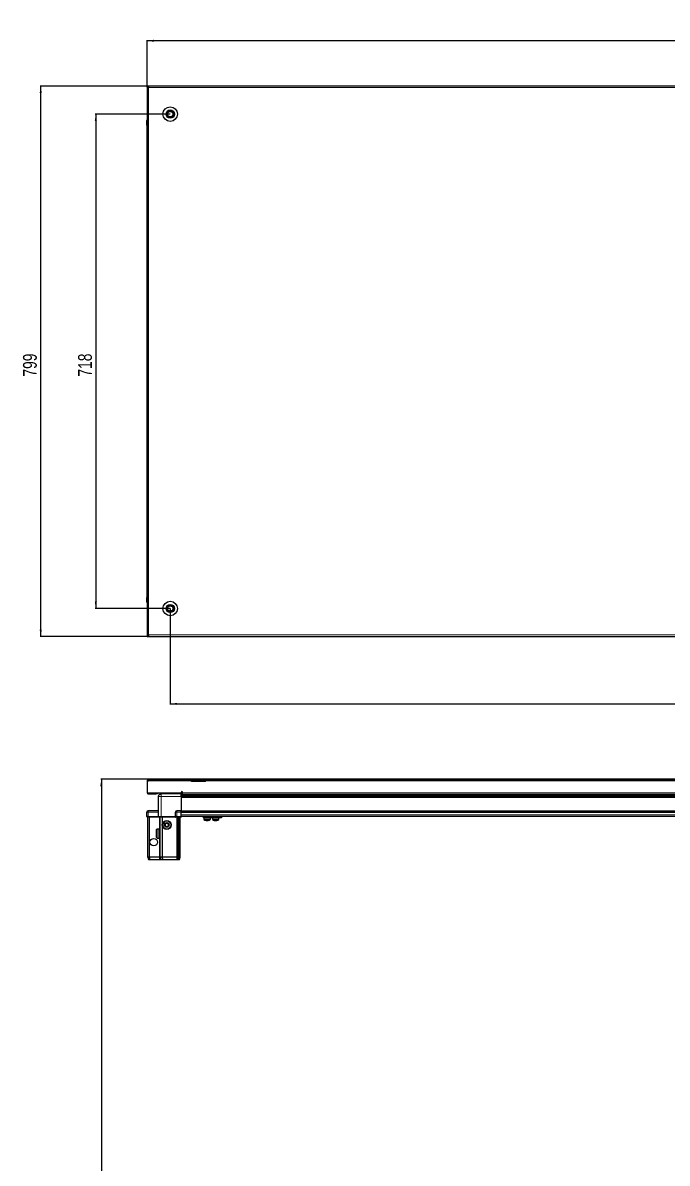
# Model space of a CAD drawing. Header units: millimetres. Extents: x 1132 to 7245, y -1373 to 2020.
# Drawn here: x 1132 to 2068, y 283 to 1939 of the extents above; entities that cross this region are included whole.
import ezdxf

# ---------------------------------------------------------------- set-up
doc = ezdxf.new("R2010")
doc.units = ezdxf.units.MM
doc.layers.add('FORMAT', color=7, linetype='Continuous')
doc.styles.add('SLDTEXTSTYLE0', font='TXT', dxfattribs={"width": 0.75})
doc.dimstyles.new('SLDDIMSTYLE0', dxfattribs={"dimtxt": 20, "dimasz": 10, "dimexe": 0, "dimexo": 0.0625, "dimgap": 5, "dimtad": 2, "dimdec": 1, "dimrnd": 1e-09, "dimzin": 12, "dimdsep": 46, "dimtxsty": 'SLDTEXTSTYLE0', "dimsah": 1, "dimcen": 0.09, "dimadec": 0, "dimazin": 3, "dimtfac": 1, "dimtofl": 0, "dimtmove": 0, "dimatfit": 3, "dimfxl": 0, "dimfrac": 2, "dimtolj": 1, "dimtzin": 12, "dimarcsym": 0})

# ---------------------------------------------------------------- blocks, each defined once
blk = doc.blocks.new('_D')
at = {"layer": 'FORMAT'}
for p, q in [((1313, 1846.6), (1157.5, 1846.6)), ((1158.5, 1047.6), (1158.5, 1846.6)), ((1313, 1047.6), (1157.5, 1047.6))]:
    blk.add_line(p, q, dxfattribs=at)
for points in [[(1158.5, 1846.6), (1156.9, 1836.6), (1160, 1836.6)], [(1158.5, 1047.6), (1160, 1057.6), (1156.9, 1057.6)]]:
    blk.add_solid(points, dxfattribs=at)
at = {"layer": 'FORMAT', "insert": (1132.7, 1424.9), "char_height": 20, "attachment_point": 1, "rotation": 90, "style": 'SLDTEXTSTYLE0'}
blk.add_mtext('799', dxfattribs=at)
blk = doc.blocks.new('_D_1')
at = {"layer": 'FORMAT'}
for p, q in [((1313, 1846.6), (1313, 1913.6)), ((2912, 1912.6), (1313, 1912.6)), ((2912, 1846.6), (2912, 1913.6))]:
    blk.add_line(p, q, dxfattribs=at)
for points in [[(1313, 1912.6), (1323, 1911.1), (1323, 1914.1)], [(2912, 1912.6), (2902, 1914.1), (2902, 1911.1)]]:
    blk.add_solid(points, dxfattribs=at)
at = {"layer": 'FORMAT', "insert": (2082.9, 1938.4), "char_height": 20, "attachment_point": 1, "style": 'SLDTEXTSTYLE0'}
blk.add_mtext('1599', dxfattribs=at)
blk = doc.blocks.new('_D_2')
at = {"layer": 'FORMAT'}
for p, q in [((1346.5, 1088.1), (1346.5, 948.6)), ((2878.5, 1088.1), (2878.5, 948.6)), ((1346.5, 949.6), (2878.5, 949.6))]:
    blk.add_line(p, q, dxfattribs=at)
for points in [[(1346.5, 949.6), (1356.5, 948.1), (1356.5, 951.1)], [(2878.5, 949.6), (2868.5, 951.1), (2868.5, 948.1)]]:
    blk.add_solid(points, dxfattribs=at)
at = {"layer": 'FORMAT', "insert": (2082.9, 975.4), "char_height": 20, "attachment_point": 1, "style": 'SLDTEXTSTYLE0'}
blk.add_mtext('1532', dxfattribs=at)
blk = doc.blocks.new('_D_4')
at = {"layer": 'FORMAT'}
for p, q in [((1346.5, 1806.1), (1237.5, 1806.1)), ((1238.5, 1806.1), (1238.5, 1088.1)), ((1346.5, 1088.1), (1237.5, 1088.1))]:
    blk.add_line(p, q, dxfattribs=at)
for points in [[(1238.5, 1806.1), (1236.9, 1796.1), (1240, 1796.1)], [(1238.5, 1088.1), (1240, 1098.1), (1236.9, 1098.1)]]:
    blk.add_solid(points, dxfattribs=at)
at = {"layer": 'FORMAT', "insert": (1212.7, 1424.9), "char_height": 20, "attachment_point": 1, "rotation": 90, "style": 'SLDTEXTSTYLE0'}
blk.add_mtext('718', dxfattribs=at)
blk = doc.blocks.new('_D_9')
at = {"layer": 'FORMAT'}
for p, q in [((2106.7, 840.1), (1245.5, 840.1)), ((1246.5, 840.1), (1246.5, -1366.9)), ((1315.1, -1366.9), (1245.5, -1366.9))]:
    blk.add_line(p, q, dxfattribs=at)
for points in [[(1246.5, 840.1), (1244.9, 830.1), (1248, 830.1)], [(1246.5, -1366.9), (1248, -1356.9), (1244.9, -1356.9)]]:
    blk.add_solid(points, dxfattribs=at)
at = {"layer": 'FORMAT', "insert": (1220.7, -293), "char_height": 20, "attachment_point": 1, "rotation": 90, "style": 'SLDTEXTSTYLE0'}
blk.add_mtext('2207', dxfattribs=at)

msp = doc.modelspace()

# ---------------------------------------------------------------- linework, layer by layer
at = {"color": 7, "linetype": 'Continuous', "lineweight": 25}
for p, q in [((1312.99, 1845.1), (1312.99, 1846.6)), ((1315.09, 1846.6), (1312.99, 1846.6)), ((1312.99, 1845.1), (1315.09, 1845.1)), ((1312.99, 1845.1), (1312.99, 1844.5)), ((1312.99, 1844.5), (1312.99, 1049.7)), ((1312.99, 1844.5), (1315.09, 1844.5)), ((1315.09, 1846.6), (1315.09, 1844.5)), ((2909.89, 1846.6), (1315.09, 1846.6)), ((1312.49, 1796.6), (1312.49, 1790.1)), ((1312.49, 1790.1), (1312.49, 1796.6)), ((1312.49, 1790.1), (1312.49, 1790.1)), ((1312.99, 1790.1), (1312.49, 1790.1)), ((1312.64, 1790.1), (1312.64, 1104.1)), ((1312.49, 1097.6), (1312.49, 1104.1)), ((1312.49, 1104.1), (1312.49, 1104.1)), ((1312.49, 1104.1), (1312.49, 1104.1)), ((1312.49, 1104.1), (1312.49, 1097.6)), ((1312.99, 1104.1), (1312.49, 1104.1)), ((1312.99, 1096.28), (1312.99, 1096.28)), ((1315.09, 1049.7), (1312.99, 1049.7)), ((1312.99, 1049.7), (1312.99, 1049.1)), ((1312.99, 1049.1), (1312.99, 1047.6)), ((1315.09, 1049.1), (1312.99, 1049.1)), ((1312.99, 1047.6), (1315.09, 1047.6)), ((1315.09, 1049.7), (1315.09, 1047.6)), ((1315.09, 1047.6), (2909.89, 1047.6)), ((1313.99, 837.7), (1312.99, 837.7)), ((1312.99, 837.7), (1312.99, 836.8)), ((1312.99, 836.8), (1312.99, 820.3)), ((1313.99, 836.8), (1312.99, 836.8)), ((1313.99, 837.7), (1313.99, 836.8)), ((1314.59, 839.8), (1377.49, 839.8)), ((1377.49, 837.7), (1377.49, 839.8)), ((1377.49, 839.8), (1387.49, 839.8)), ((1387.49, 838.3), (1377.49, 838.3)), ((1377.49, 836.8), (1377.49, 837.7)), ((1397.49, 836.8), (1377.49, 836.8)), ((1387.49, 839.8), (1397.49, 839.8)), ((1397.49, 838.3), (1387.49, 838.3)), ((1397.49, 839.8), (1397.49, 837.7)), ((1397.49, 839.8), (2827.49, 839.8)), ((1397.49, 836.8), (1397.49, 837.7)), ((1312.99, 820.3), (1362.49, 820.3)), ((1315.09, 818.8), (1325.99, 818.8)), ((1327.99, 818.8), (1325.99, 818.8)), ((1327.99, 820.3), (1327.99, 818.8)), ((1329.49, 786.3), (1329.49, 815.3)), ((1333.24, 820.3), (1333.24, 818.8)), ((1362.49, 818.8), (1333.49, 818.8)), ((1359.74, 818.8), (1359.74, 820.3)), ((1362.49, 820.3), (1362.49, 821.15)), ((1362.49, 820.3), (1362.49, 818.8)), ((1362.49, 818.15), (1386.37, 818.15)), ((2862.49, 816.36), (1362.49, 816.36)), ((2862.49, 816.32), (1362.49, 816.32)), ((1362.49, 815.3), (1362.49, 794.3)), ((1364.49, 821.15), (1364.49, 820.4)), ((1364.49, 818.3), (1364.49, 820.4)), ((1364.49, 818.3), (2099.99, 818.3)), ((1380.99, 818.3), (1380.99, 818.15)), ((1381.15, 818.3), (1381.15, 818.15)), ((1381.36, 818.3), (1381.36, 818.15)), ((1381.91, 818.3), (1381.91, 818.15)), ((1382.32, 818.3), (1382.32, 818.15)), ((1383.21, 818.3), (1383.21, 818.15)), ((1383.79, 818.3), (1383.79, 818.15)), ((1384.93, 818.3), (1384.93, 818.15)), ((1385.63, 818.3), (1385.63, 818.15)), ((1386.37, 818.15), (1386.91, 818.15)), ((1386.91, 818.3), (1386.91, 818.15)), ((1386.91, 818.15), (1387.64, 818.15)), ((1386.91, 818.15), (1386.91, 818.15)), ((1387.09, 818.3), (1387.09, 818.15)), ((1387.59, 818.3), (1387.59, 818.15)), ((1387.64, 818.3), (1387.64, 818.15)), ((1387.64, 818.15), (1388.61, 818.15)), ((1387.64, 818.15), (1387.64, 818.15)), ((1388.61, 818.15), (2836.37, 818.15)), ((1388.93, 818.3), (1388.93, 818.15)), ((1388.95, 818.3), (1388.95, 818.15)), ((1389.64, 818.3), (1389.64, 818.15)), ((1390.82, 818.3), (1390.82, 818.15)), ((1391.43, 818.3), (1391.43, 818.15)), ((1392.38, 818.3), (1392.38, 818.15)), ((1392.84, 818.3), (1392.84, 818.15)), ((1393.47, 818.3), (1393.47, 818.15)), ((1393.72, 818.3), (1393.72, 818.15)), ((1393.96, 818.3), (1393.96, 818.15)), ((1393.99, 818.3), (1393.99, 818.15)), ((1312.49, 786.3), (1312.49, 792.3)), ((1312.49, 786.3), (1312.49, 785.97)), ((1312.49, 786.3), (1312.49, 786.3)), ((1312.49, 786.3), (1312.49, 785.97)), ((1314.49, 786.3), (1312.49, 786.3)), ((1312.49, 785.97), (1312.99, 785.1)), ((1312.49, 785.97), (1312.99, 785.1)), ((1312.99, 785.1), (1314.49, 785.1)), ((1313.99, 726.8), (1313.99, 785.1)), ((1329.49, 794.3), (1314.49, 794.3)), ((1314.49, 786.3), (1329.29, 786.3)), ((1329.29, 785.1), (1314.49, 785.1)), ((1316.49, 726.8), (1316.49, 785.1)), ((1329.29, 786.3), (1329.49, 786.3)), ((1329.49, 785.1), (1329.29, 785.1)), ((1329.49, 786.3), (1329.49, 785.1)), ((1329.49, 786.3), (1333.49, 786.3)), ((1333.49, 785.1), (1329.49, 785.1)), ((1331.99, 726.8), (1331.99, 785.1)), ((1333.49, 786.3), (1353.79, 786.3)), ((1353.79, 785.1), (1333.49, 785.1)), ((1335.49, 776.3), (1335.49, 785.1)), ((1353.79, 786.3), (1353.99, 786.3)), ((1353.99, 785.1), (1353.79, 785.1)), ((1353.99, 786.3), (1353.99, 792.3)), ((1353.99, 786.3), (1353.99, 785.1)), ((1355.99, 786.3), (1353.99, 786.3)), ((1353.99, 786.3), (1355.99, 786.3)), ((1353.99, 785.1), (1354.67, 785.1)), ((1362.49, 785.1), (1354.67, 785.1)), ((1362.49, 794.3), (1355.99, 794.3)), ((1355.99, 786.3), (1362.49, 786.3)), ((1355.99, 785.97), (1362.49, 785.97)), ((1356.99, 726.8), (1356.99, 785.1)), ((1357.99, 726.8), (1357.99, 785.1)), ((1359.49, 726.8), (1359.49, 785.1)), ((1360.99, 726.8), (1360.99, 785.1)), ((1362.49, 792.3), (1362.49, 794.3)), ((1362.49, 793.65), (2102.49, 793.65)), ((1362.49, 786.3), (1362.49, 792.3)), ((1362.49, 786.45), (2102.49, 786.45)), ((1362.49, 786.3), (1362.49, 785.97)), ((1362.49, 785.97), (1362.49, 785.1)), ((1394.94, 783.95), (1394.94, 786.45)), ((1397.94, 783.95), (1394.94, 783.95)), ((1395.29, 783.95), (1395.29, 782.05)), ((1397.94, 786.45), (1397.94, 783.95)), ((1418.14, 783.95), (1397.94, 783.95)), ((1404.79, 782.05), (1404.79, 783.95)), ((1407.74, 783.95), (1407.74, 782.05)), ((1407.79, 783.95), (1407.79, 782.05)), ((1417.29, 782.05), (1417.29, 783.95)), ((1418.14, 783.95), (1418.14, 786.45)), ((1421.14, 783.95), (1418.14, 783.95)), ((1421.14, 786.45), (1421.14, 783.95)), ((1326.79, 755.6), (1326.79, 767)), ((1330.49, 767.8), (1327.59, 767.8)), ((1329.99, 767.71), (1330.49, 767.71)), ((1329.99, 767.71), (1329.99, 767.54)), ((1329.99, 767.54), (1330.49, 767.54)), ((1329.99, 767.06), (1330.49, 767.06)), ((1329.99, 767.06), (1329.99, 766.67)), ((1329.99, 766.67), (1330.49, 766.67)), ((1329.99, 765.84), (1330.49, 765.84)), ((1329.99, 765.84), (1329.99, 765.28)), ((1329.99, 765.28), (1330.49, 765.28)), ((1329.99, 764.18), (1330.49, 764.18)), ((1329.99, 764.18), (1329.99, 763.5)), ((1329.99, 763.5), (1330.49, 763.5)), ((1329.99, 762.24), (1330.49, 762.24)), ((1329.99, 762.24), (1329.99, 761.5)), ((1329.99, 761.93), (1330.49, 761.93)), ((1330.49, 767.71), (1330.49, 767.8)), ((1330.49, 767.54), (1330.49, 767.71)), ((1330.49, 767.06), (1330.49, 767.54)), ((1330.49, 766.67), (1330.49, 767.06)), ((1330.49, 765.84), (1330.49, 766.67)), ((1330.49, 765.28), (1330.49, 765.84)), ((1330.59, 765.7), (1330.49, 765.7)), ((1330.49, 764.18), (1330.49, 765.28)), ((1330.49, 763.5), (1330.49, 764.18)), ((1330.49, 762.24), (1330.49, 763.5)), ((1330.49, 761.93), (1330.49, 762.24)), ((1330.59, 764.19), (1330.59, 765.7)), ((1330.59, 756.9), (1330.59, 764.19)), ((1331.47, 764.61), (1330.99, 765.3)), ((1330.99, 757.3), (1330.99, 765.3)), ((1331.96, 765.3), (1331.47, 764.61)), ((1331.47, 757.99), (1331.47, 764.61)), ((1331.99, 765.3), (1331.96, 765.3)), ((1331.96, 757.3), (1331.96, 765.3)), ((1335.49, 726.8), (1335.49, 771.3)), ((1327.59, 754.8), (1330.49, 754.8)), ((1329.99, 761.5), (1330.49, 761.5)), ((1329.99, 760.2), (1330.49, 760.2)), ((1329.99, 760.2), (1329.99, 759.48)), ((1329.99, 760.07), (1330.49, 760.07)), ((1329.99, 759.48), (1330.49, 759.48)), ((1329.99, 758.28), (1330.49, 758.28)), ((1329.99, 758.28), (1329.99, 757.64)), ((1329.99, 757.64), (1330.49, 757.64)), ((1329.99, 756.65), (1330.49, 756.65)), ((1329.99, 756.65), (1329.99, 756.16)), ((1329.99, 756.16), (1330.49, 756.16)), ((1329.99, 755.47), (1330.49, 755.47)), ((1329.99, 755.47), (1329.99, 755.18)), ((1329.99, 755.18), (1330.49, 755.18)), ((1329.99, 754.87), (1330.49, 754.87)), ((1329.99, 754.87), (1329.99, 754.8)), ((1329.99, 754.8), (1330.49, 754.8)), ((1330.49, 760.2), (1330.49, 761.5)), ((1330.49, 759.48), (1330.49, 760.07)), ((1330.49, 758.28), (1330.49, 759.48)), ((1330.49, 757.64), (1330.49, 758.28)), ((1330.49, 756.65), (1330.49, 757.64)), ((1330.49, 756.9), (1330.59, 756.9)), ((1330.49, 756.16), (1330.49, 756.65)), ((1330.49, 755.47), (1330.49, 756.16)), ((1330.49, 755.18), (1330.49, 755.47)), ((1330.49, 754.87), (1330.49, 755.18)), ((1330.49, 754.8), (1330.49, 754.87)), ((1330.49, 754.8), (1330.49, 754.8)), ((1330.99, 757.3), (1331.47, 757.99)), ((1331.47, 757.99), (1331.96, 757.3)), ((1331.96, 757.3), (1331.99, 757.3)), ((1316.49, 726.8), (1313.99, 726.8)), ((1313.99, 726.8), (1314.79, 723.8)), ((1314.79, 723.8), (1316.64, 723.8)), ((1330.99, 726.8), (1316.49, 726.8)), ((1316.49, 726.8), (1316.64, 723.8)), ((1316.64, 723.8), (1330.99, 723.8)), ((1331.99, 726.8), (1330.99, 726.8)), ((1330.99, 723.8), (1332.79, 723.8)), ((1335.49, 726.8), (1331.99, 726.8)), ((1331.99, 726.8), (1332.79, 723.8)), ((1332.79, 723.8), (1335.82, 723.8)), ((1355.99, 726.8), (1335.49, 726.8)), ((1335.82, 723.8), (1335.49, 726.8)), ((1335.82, 723.8), (1355.99, 723.8)), ((1356.99, 726.8), (1355.99, 726.8)), ((1355.99, 723.8), (1357.79, 723.8)), ((1357.99, 726.8), (1356.99, 726.8)), ((1357.79, 723.8), (1356.99, 726.8)), ((1357.79, 723.8), (1358.53, 723.8)), ((1359.49, 726.8), (1357.99, 726.8)), ((1358.53, 723.8), (1357.99, 726.8)), ((1358.53, 723.8), (1359.03, 723.8)), ((1359.03, 723.8), (1359.49, 726.8)), ((1359.03, 723.8), (1360.18, 723.8)), ((1360.99, 726.8), (1359.49, 726.8)), ((1360.18, 723.8), (1360.99, 726.8))]:
    msp.add_line(p, q, dxfattribs=at)
at = {"color": 8, "linetype": 'Continuous', "lineweight": 18}
for p, q in [((1315.09, 1844.5), (1315.09, 1049.7)), ((2909.89, 1844.5), (1315.09, 1844.5)), ((1312.99, 1796.6), (1312.49, 1796.6)), ((1312.99, 1097.6), (1312.49, 1097.6)), ((1315.09, 1049.7), (2909.89, 1049.7)), ((1377.49, 837.7), (1313.99, 837.7)), ((1387.49, 838.3), (1387.49, 839.8)), ((2827.49, 837.7), (1397.49, 837.7)), ((1315.09, 820.3), (1315.09, 818.8)), ((1325.99, 818.8), (1325.99, 820.3)), ((1333.49, 815.3), (1362.49, 815.3)), ((1333.49, 786.3), (1333.49, 815.3)), ((1362.49, 818.8), (1364.49, 818.8)), ((2862.49, 817.57), (1362.49, 817.57)), ((1362.49, 815.12), (2862.49, 815.12)), ((2862.49, 813.7), (1362.49, 813.7)), ((1364.49, 820.4), (2099.99, 820.4)), ((1312.49, 792.3), (1314.49, 792.3)), ((1314.49, 794.3), (1314.49, 792.3)), ((1314.49, 792.3), (1329.49, 792.3)), ((1314.49, 786.3), (1314.49, 792.3)), ((1314.49, 786.3), (1314.49, 785.1)), ((1329.29, 785.1), (1329.29, 786.3)), ((1330.99, 765.3), (1330.99, 785.1)), ((1333.49, 786.3), (1333.49, 785.1)), ((1353.79, 785.1), (1353.79, 786.3)), ((1353.99, 792.3), (1355.99, 792.3)), ((1355.99, 792.3), (1355.99, 794.3)), ((1355.99, 792.3), (1362.49, 792.3)), ((1355.99, 786.3), (1355.99, 792.3)), ((1355.99, 786.3), (1355.99, 785.97)), ((1355.99, 726.8), (1355.99, 785.1)), ((1362.49, 794.3), (2102.49, 794.3)), ((1362.49, 791.65), (2102.49, 791.65)), ((1362.49, 788.45), (2102.49, 788.45)), ((1404.79, 782.05), (1395.29, 782.05)), ((1404.59, 781.68), (1395.48, 781.68)), ((1407.79, 782.05), (1407.74, 782.05)), ((1417.29, 782.05), (1407.79, 782.05)), ((1407.98, 781.68), (1407.93, 781.68)), ((1417.09, 781.68), (1407.98, 781.68)), ((1327.59, 754.8), (1327.59, 767.8)), ((1330.99, 726.8), (1330.99, 757.3)), ((1330.99, 726.8), (1330.99, 723.8)), ((1355.99, 723.8), (1355.99, 726.8))]:
    msp.add_line(p, q, dxfattribs=at)
at = {"color": 7, "linetype": 'Continuous', "lineweight": 25}
for centre, radius in [((1346.49, 1806.1), 10.5), ((1346.49, 1806.1), 6), ((1346.49, 1806.1), 3.9), ((1346.49, 1088.1), 10.5), ((1346.49, 1088.1), 6), ((1346.49, 1088.1), 3.9), ((1341.49, 773.8), 6.5), ((1341.49, 773.8), 3.46), ((1322.49, 748.8), 5.5)]:
    msp.add_circle(centre, radius, dxfattribs=at)
at = {"color": 8, "linetype": 'Continuous', "lineweight": 18}
msp.add_circle((1341.49, 773.8), 5.7, dxfattribs=at)
at = {"color": 7, "linetype": 'Continuous', "lineweight": 25}
for centre, radius, start, end in [((1346.49, 1806.1), 4.62, 120, 180), ((1346.49, 1806.1), 4.62, 180, 240), ((1346.49, 1806.1), 4.62, 60, 120), ((1346.49, 1806.1), 4.62, 360, 60), ((1346.49, 1806.1), 4.62, 300, 360), ((1314.49, 1796.6), 2, 138.59038, 180), ((1346.49, 1806.1), 4.62, 240, 300), ((1314.49, 1097.6), 2, 180, 221.40962), ((1314.49, 1097.6), 2, 180, 221.39416), ((1346.49, 1088.1), 4.62, 120, 180), ((1346.49, 1088.1), 4.62, 180, 240), ((1346.49, 1088.1), 4.62, 60, 120), ((1346.49, 1088.1), 4.62, 240, 300), ((1346.49, 1088.1), 4.62, 0, 60), ((1346.49, 1088.1), 4.62, 300, 0), ((1315.09, 820.9), 2.1, 196.60155, 270), ((1363.49, 821.15), 1, 0, 180), ((1314.49, 792.3), 2, 90, 180), ((1355.99, 792.3), 2, 90, 180), ((1395.74, 782.05), 0.45, 180, 235.28209), ((1400.04, 788.25), 8, 235.28209, 258.9392), ((1400.04, 788.25), 8, 281.00757, 304.71791), ((1404.34, 782.05), 0.45, 304.71791, 0), ((1408.19, 782.05), 0.45, 180, 235.28209), ((1408.24, 782.05), 0.45, 180, 235.28209), ((1412.49, 788.25), 8, 235.28209, 255.8287), ((1412.54, 788.25), 8, 235.28209, 259.06255), ((1412.54, 788.25), 8, 280.87532, 304.71791), ((1416.84, 782.05), 0.45, 304.71791, 0), ((1327.59, 767), 0.8, 90, 180), ((1330.99, 765.7), 0.4, 180, 270), ((1341.49, 773.8), 2.5, 134.92207, 194.92207), ((1341.49, 773.8), 2.5, 194.92207, 254.92207), ((1341.49, 773.8), 2.5, 74.92207, 134.92207), ((1341.49, 773.8), 2.5, 254.92207, 314.92207), ((1341.49, 773.8), 2.5, 14.92207, 74.92207), ((1341.49, 773.8), 2.5, 314.92207, 14.92207), ((1327.59, 755.6), 0.8, 180, 270), ((1330.99, 756.9), 0.4, 90, 180)]:
    msp.add_arc(centre, radius, start, end, dxfattribs=at)
msp.add_ellipse((1355.99, 782.5), major_axis=(0, 3.46), ratio=0.5773503, start_param=0, end_param=0.7227342, dxfattribs=at)
for points, knots in [([(1341.87, 1806.1), (1342.2, 1806.68), (1342.77, 1807.66), (1343.59, 1809.08), (1344, 1809.79), (1344.18, 1810.1)], [0, 0, 0, 0, 0.4391308, 0.7513783, 1, 1, 1, 1]), ([(1344.18, 1802.1), (1343.85, 1802.68), (1343.28, 1803.66), (1342.46, 1805.08), (1342.05, 1805.79), (1341.87, 1806.1)], [0, 0, 0, 0, 0.4391308, 0.7513783, 1, 1, 1, 1]), ([(1344.18, 1810.1), (1344.38, 1810.1), (1345.08, 1810.1), (1346.39, 1810.1), (1347.78, 1810.1), (1348.53, 1810.1), (1348.8, 1810.1)], [0, 0, 0, 0, 0.1393293, 0.4852696, 0.8163565, 1, 1, 1, 1]), ([(1348.8, 1810.1), (1349.13, 1809.53), (1349.69, 1808.55), (1350.52, 1807.13), (1350.93, 1806.42), (1351.11, 1806.1)], [0, 0, 0, 0, 0.4391308, 0.7513783, 1, 1, 1, 1]), ([(1351.11, 1806.1), (1350.78, 1805.53), (1350.21, 1804.55), (1349.39, 1803.13), (1348.98, 1802.42), (1348.8, 1802.1)], [0, 0, 0, 0, 0.4391308, 0.7513783, 1, 1, 1, 1]), ([(1348.8, 1802.1), (1348.53, 1802.1), (1347.78, 1802.1), (1346.39, 1802.1), (1345.08, 1802.1), (1344.38, 1802.1), (1344.18, 1802.1)], [0, 0, 0, 0, 0.1836435, 0.5147304, 0.8606707, 1, 1, 1, 1]), ([(1341.87, 1088.1), (1342.2, 1088.68), (1342.77, 1089.66), (1343.59, 1091.08), (1344, 1091.79), (1344.18, 1092.1)], [0, 0, 0, 0, 0.4391308, 0.7513783, 1, 1, 1, 1]), ([(1344.18, 1084.1), (1343.85, 1084.68), (1343.28, 1085.66), (1342.46, 1087.08), (1342.05, 1087.79), (1341.87, 1088.1)], [0, 0, 0, 0, 0.4391308, 0.7513783, 1, 1, 1, 1]), ([(1344.18, 1092.1), (1344.38, 1092.1), (1345.08, 1092.1), (1346.39, 1092.1), (1347.78, 1092.1), (1348.53, 1092.1), (1348.8, 1092.1)], [0, 0, 0, 0, 0.1393293, 0.4852696, 0.8163565, 1, 1, 1, 1]), ([(1348.8, 1084.1), (1348.53, 1084.1), (1347.78, 1084.1), (1346.39, 1084.1), (1345.08, 1084.1), (1344.38, 1084.1), (1344.18, 1084.1)], [0, 0, 0, 0, 0.1836435, 0.5147304, 0.8606707, 1, 1, 1, 1]), ([(1348.8, 1092.1), (1349.13, 1091.53), (1349.69, 1090.55), (1350.52, 1089.13), (1350.93, 1088.42), (1351.11, 1088.1)], [0, 0, 0, 0, 0.4391308, 0.7513783, 1, 1, 1, 1]), ([(1351.11, 1088.1), (1350.78, 1087.53), (1350.21, 1086.55), (1349.39, 1085.13), (1348.98, 1084.42), (1348.8, 1084.1)], [0, 0, 0, 0, 0.4391308, 0.7513783, 1, 1, 1, 1]), ([(1314.58, 839.71), (1314.5, 839.7), (1314.18, 839.65), (1313.7, 839.32), (1313.23, 838.77), (1313.02, 838.19), (1313, 837.83), (1312.99, 837.7)], [0, 0, 0, 0, 0.0862, 0.3453145, 0.6044258, 0.863537, 1, 1, 1, 1]), ([(1313.99, 837.7), (1314.03, 837.96), (1314.12, 838.45), (1314.26, 839.09), (1314.39, 839.56), (1314.5, 839.78), (1314.57, 839.8), (1314.59, 839.8)], [0, 0, 0, 0, 0.2302553, 0.4485219, 0.6667858, 0.8850496, 1, 1, 1, 1]), ([(1329.49, 815.3), (1329.54, 815.74), (1329.61, 816.42), (1330.04, 817.23), (1330.5, 817.8), (1331.06, 818.25), (1331.87, 818.68), (1332.55, 818.76), (1332.99, 818.8)], [0, 0, 0, 0, 0.2394568, 0.3683607, 0.5, 0.6316393, 0.7605432, 1, 1, 1, 1]), ([(1333.49, 818.8), (1333.42, 818.8), (1333.29, 818.8), (1333.13, 818.8), (1333.01, 818.8), (1333, 818.8), (1332.99, 818.8)], [0, 0, 0, 0, 0.2493943, 0.50033348, 0.75016674, 1, 1, 1, 1]), ([(1362.49, 815.3), (1362.49, 815.7), (1362.49, 816.48), (1362.49, 817.53), (1362.49, 818.32), (1362.49, 818.74), (1362.49, 818.78), (1362.49, 818.8)], [0, 0, 0, 0, 0.2146939, 0.4293877, 0.6440816, 0.8587754, 1, 1, 1, 1]), ([(1398.54, 780.4), (1398.54, 780.4), (1398.54, 780.39), (1398.4, 780.42), (1398.22, 780.48), (1398.07, 780.53), (1398, 780.56), (1397.99, 780.57), (1397.99, 780.58), (1398, 780.57), (1398.02, 780.57), (1398.09, 780.56), (1398.38, 780.49), (1398.76, 780.42), (1399.17, 780.39), (1399.45, 780.41), (1399.6, 780.48), (1399.71, 780.55), (1399.78, 780.57), (1399.8, 780.57), (1399.83, 780.58), (1399.85, 780.57), (1399.89, 780.57), (1399.99, 780.54), (1400.15, 780.47), (1400.37, 780.41), (1400.67, 780.39), (1401.01, 780.41), (1401.32, 780.46), (1401.56, 780.51), (1401.68, 780.54), (1401.76, 780.55), (1401.81, 780.57), (1401.85, 780.57), (1401.86, 780.57), (1401.87, 780.57), (1401.87, 780.57)], [0, 0, 0, 0, 0.0260981, 0.0798373, 0.1372046, 0.1783571, 0.1990393, 0.2033396, 0.2076895, 0.2107229, 0.2145438, 0.2214795, 0.2486016, 0.3557772, 0.404897, 0.4544227, 0.54605, 0.5914038, 0.5971187, 0.6013251, 0.6043817, 0.6074438, 0.6119905, 0.6242286, 0.6785193, 0.7597502, 0.8043048, 0.8490258, 0.923625, 0.9513598, 0.9687075, 0.9799959, 0.9911421, 0.9954732, 0.998845, 1, 1, 1, 1]), ([(1401.87, 780.57), (1401.88, 780.57), (1401.88, 780.57), (1401.89, 780.57), (1401.84, 780.53), (1401.7, 780.47), (1401.56, 780.41), (1401.51, 780.39), (1401.55, 780.4), (1401.57, 780.4)], [0, 0, 0, 0, 0.0151829, 0.0365363, 0.0956997, 0.3601423, 0.6752387, 0.8745348, 1, 1, 1, 1]), ([(1411.02, 780.4), (1411.03, 780.4), (1411.05, 780.39), (1410.91, 780.44), (1410.75, 780.5), (1410.63, 780.56), (1410.63, 780.57), (1410.63, 780.58), (1410.65, 780.57), (1410.67, 780.57), (1410.76, 780.55), (1411.1, 780.47), (1411.52, 780.4), (1411.96, 780.39), (1412.18, 780.42), (1412.35, 780.48), (1412.47, 780.53), (1412.55, 780.56), (1412.6, 780.57), (1412.62, 780.58), (1412.64, 780.57), (1412.67, 780.57), (1412.73, 780.56), (1412.86, 780.49), (1413.01, 780.42), (1413.32, 780.39), (1413.7, 780.41), (1414.09, 780.48), (1414.39, 780.55), (1414.5, 780.57), (1414.52, 780.57), (1414.53, 780.58), (1414.54, 780.57), (1414.54, 780.57), (1414.48, 780.54), (1414.3, 780.47), (1414.1, 780.41), (1414.06, 780.4), (1414.05, 780.4)], [0, 0, 0, 0, 0.0283629, 0.0806823, 0.1383562, 0.1672924, 0.1709175, 0.1737955, 0.1766977, 0.1800498, 0.1863992, 0.2130773, 0.319019, 0.3539804, 0.3992833, 0.4476446, 0.4823368, 0.4997721, 0.5033973, 0.5070643, 0.5096216, 0.5128427, 0.5186896, 0.5415539, 0.6319042, 0.6733129, 0.7150637, 0.7923067, 0.8305407, 0.8353583, 0.8389044, 0.8414812, 0.8440625, 0.8478955, 0.8582124, 0.9039802, 0.9724588, 1, 1, 1, 1]), ([(1338.7, 774.55), (1339.07, 774.92), (1339.75, 775.6), (1340.43, 776.28), (1340.75, 776.59)], [0, 0, 0, 0, 0.5346859, 1, 1, 1, 1]), ([(1339.44, 771.76), (1339.36, 772.1), (1339.14, 772.89), (1338.89, 773.85), (1338.73, 774.43), (1338.7, 774.55)], [0, 0, 0, 0, 0.36290056, 0.86687533, 1, 1, 1, 1]), ([(1342.23, 771.01), (1341.73, 771.15), (1340.8, 771.4), (1339.88, 771.65), (1339.44, 771.76)], [0, 0, 0, 0, 0.5346859, 1, 1, 1, 1]), ([(1340.75, 776.59), (1341.24, 776.46), (1342.17, 776.21), (1343.1, 775.96), (1343.53, 775.84)], [0, 0, 0, 0, 0.5346859, 1, 1, 1, 1]), ([(1344.28, 773.05), (1343.91, 772.69), (1343.23, 772.01), (1342.55, 771.33), (1342.23, 771.01)], [0, 0, 0, 0, 0.53468586, 1, 1, 1, 1]), ([(1343.53, 775.84), (1343.56, 775.72), (1343.72, 775.14), (1343.98, 774.18), (1344.19, 773.38), (1344.28, 773.05)], [0, 0, 0, 0, 0.1331247, 0.6370994, 1, 1, 1, 1])]:
    msp.add_open_spline(points, degree=3, knots=knots, dxfattribs=at)
at = {"color": 8, "linetype": 'Continuous', "lineweight": 18}
msp.add_open_spline([(1329.49, 815.3), (1329.55, 815.3), (1329.67, 815.3), (1330.59, 815.3), (1331.92, 815.3), (1332.96, 815.3), (1333.49, 815.3)], degree=3, dxfattribs=at)
msp.add_open_spline([(1333.49, 815.3), (1333.49, 815.74), (1333.49, 816.42), (1333.49, 817.23), (1333.49, 817.8), (1333.49, 818.25), (1333.49, 818.68), (1333.49, 818.76), (1333.49, 818.8)], degree=3, knots=[0, 0, 0, 0, 0.2394568, 0.3683607, 0.5, 0.6316393, 0.7605432, 1, 1, 1, 1], dxfattribs=at)

# ---------------------------------------------------------------- dimensions: what is measured, and where the dimension line sits
at = {"layer": 'FORMAT'}
dim = msp.add_linear_dim(base=(1312.99, 1912.6), p1=(2911.99, 1846.6), p2=(1312.99, 1846.6), dimstyle='SLDDIMSTYLE0', dxfattribs=at)
dim.commit()
dim.dimension.update_dxf_attribs({"geometry": '_D_1', "text_midpoint": (2112.49, 1912.6), "dimtype": 160})
for base, p1, p2, angle, picture, middle in [((1158.49, 1846.6), (1312.99, 1047.6), (1312.99, 1846.6), 90, '_D', (1158.49, 1447.1)), ((1238.49, 1088.1), (1346.49, 1806.1), (1346.49, 1088.1), 90, '_D_4', (1238.49, 1447.1)), ((2878.49, 949.6), (1346.49, 1088.1), (2878.49, 1088.1), 0, '_D_2', (2112.49, 949.6)), ((1246.49, -1366.9), (2106.7, 840.1), (1315.09, -1366.9), 90, '_D_9', (1246.49, -263.4))]:
    dim = msp.add_linear_dim(base=base, p1=p1, p2=p2, angle=angle, dimstyle='SLDDIMSTYLE0', dxfattribs=at)
    dim.commit()
    dim.dimension.update_dxf_attribs({"geometry": picture, "text_midpoint": middle, "dimtype": 160})

doc.saveas('drawing.dxf')
